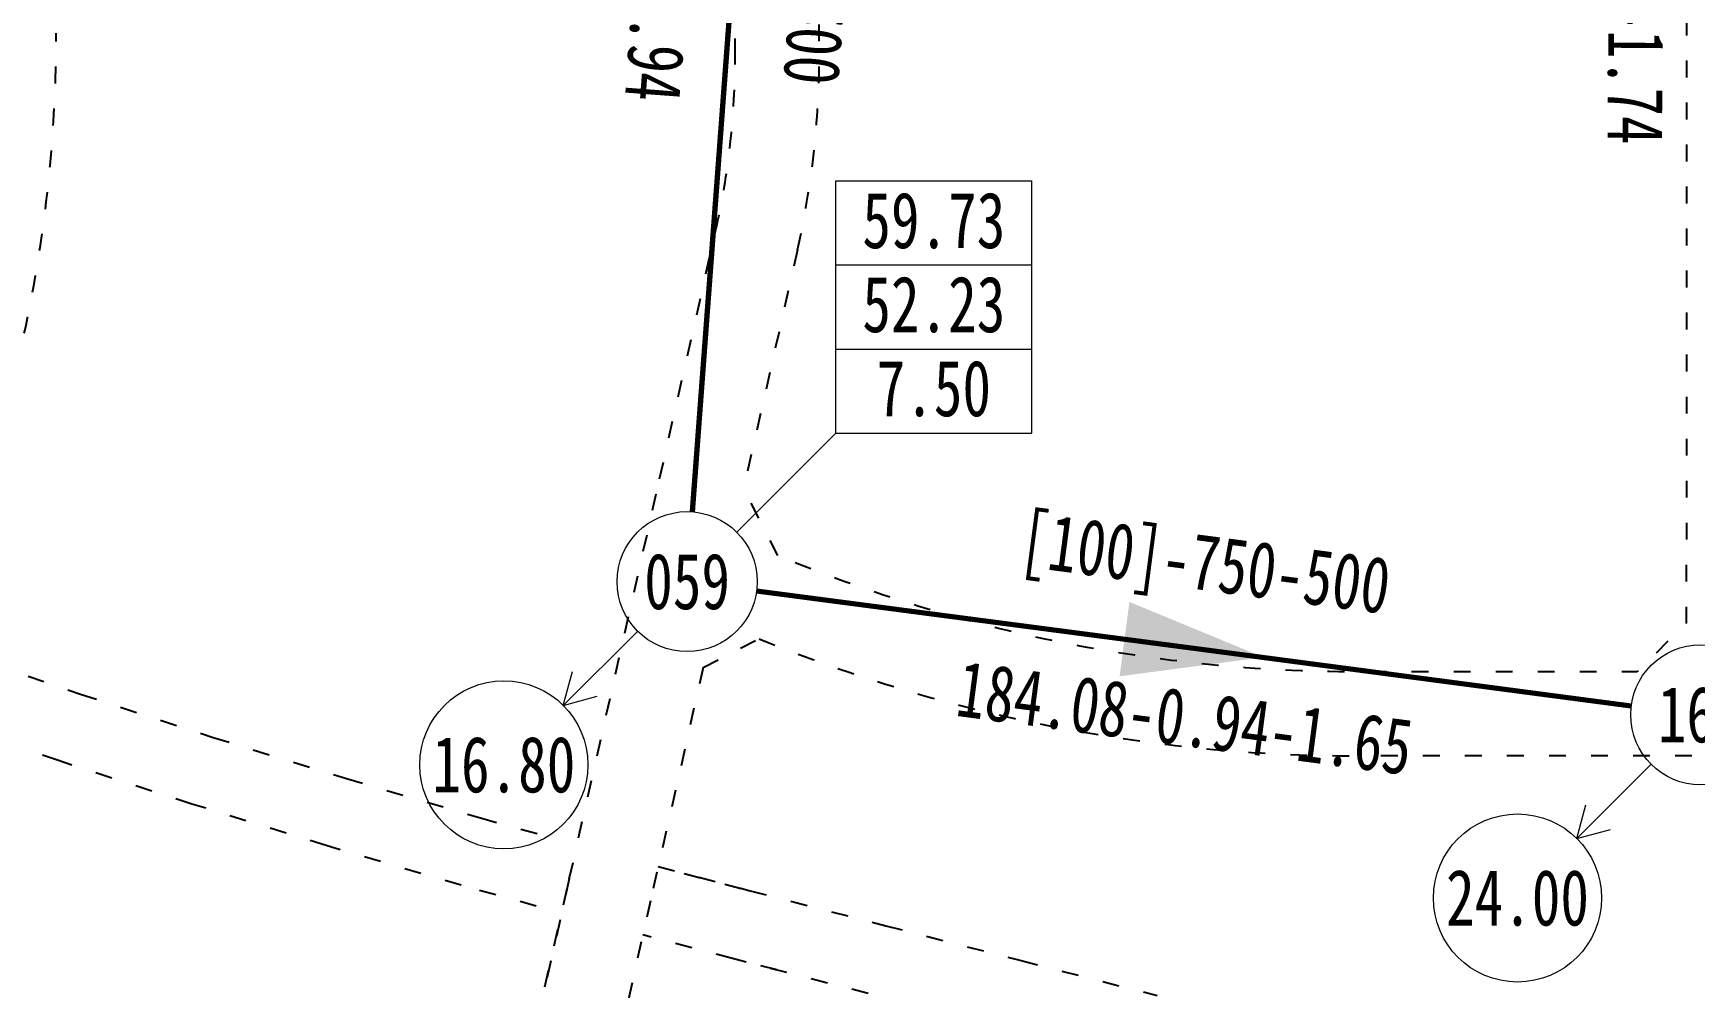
# Model space of a CAD drawing. Header units: millimetres. Extents: x 19715 to 35549, y 3563 to 14826.
# Drawn here: x 21233 to 22419, y 7152 to 7833 of the extents above; entities that cross this region are included whole.
import ezdxf
from ezdxf.enums import TextEntityAlignment as Align

# ---------------------------------------------------------------- set-up
doc = ezdxf.new("R2010")
doc.units = ezdxf.units.MM
doc.linetypes.add('ACAD_ISO03W100', pattern=[30, 12, -18])
doc.layers.get('0').update_dxf_attribs({"color": 9, "linetype": 'ACAD_ISO03W100'})
for name, color, linetype, lineweight in [('上管段标注', 93, 'Continuous', 13), ('下管段标注', 93, 'Continuous', 13), ('管段', 4, 'Continuous', 70), ('节点', 30, 'Continuous', 13), ('节点压力', 6, 'Continuous', 13), ('节点流量', 40, 'Continuous', 13)]:
    doc.layers.add(name, color=color, linetype=linetype, lineweight=lineweight)
doc.styles.add('管段仿宋', font='simfang.ttf', dxfattribs={"width": 0.75})
doc.styles.add('节点仿宋', font='simfang.ttf', dxfattribs={"width": 0.75})

msp = doc.modelspace()

# ---------------------------------------------------------------- linework, layer by layer
for points in [[(21734.5, 7817.3), (21734.5, 8392.2)], [(21734.5, 7817.3), (21734.5, 8392.2)], [(21734.5, 7817.3), (21734.5, 8392.2)], [(21680.6, 7515.1), (21720.5, 7691.8)], [(21680.6, 7515.1), (21720.5, 7691.8)], [(21680.6, 7515.1), (21720.5, 7691.8)], [(21779, 7678.6), (21740.6, 7508.4)], [(21779, 7678.6), (21740.6, 7508.4)], [(21616.1, 7229.3), (21680.6, 7515.1)], [(21616.1, 7229.3), (21680.6, 7515.1)], [(21616.1, 7229.3), (21680.6, 7515.1)], [(21765, 7460.2), (21740.6, 7508.4)], [(21765, 7460.2), (21740.6, 7508.4)], [(21765, 7460.2), (21740.6, 7508.4)], [(21711.7, 7380.4), (21751.6, 7400.8)], [(21711.7, 7380.4), (21751.6, 7400.8)], [(21711.7, 7380.4), (21751.6, 7400.8)], [(21173, 7393.5), (21267.2, 7361.3)], [(21711.7, 7380.4), (21674.1, 7213.7)], [(21711.7, 7380.4), (21674.1, 7213.7)], [(21711.7, 7380.4), (21674.1, 7213.7)], [(21267.2, 7361.3), (21361.8, 7330.4)], [(21251.4, 7313.8), (21156.4, 7346.4)], [(21361.8, 7330.4), (21457, 7301)], [(21346.7, 7282.8), (21251.4, 7313.8)], [(21457, 7301), (21552.6, 7272.9)], [(21442.6, 7253.1), (21346.7, 7282.8)], [(21552.6, 7272.9), (21601.1, 7259.4)], [(21538.9, 7224.8), (21442.6, 7253.1)], [(21679.6, 7238.1), (21745.1, 7220.9), (21764.5, 7215.9)], [(21679.6, 7238.1), (21745.1, 7220.9), (21764.5, 7215.9)], [(21616.1, 7229.3), (21338.3, 5998.8), (21303.2, 5979), (20981.8, 6086.3), (20757, 6177), (20637.1, 6306.4), (20636.1, 6351.3), (20787.9, 6530.5)], [(21616.1, 7229.3), (21338.3, 5998.8), (21303.2, 5979), (20981.8, 6086.3), (20757, 6177), (20637.1, 6306.4), (20636.1, 6351.3), (20787.9, 6530.5)], [(21334.4, 5981.7), (21616.1, 7229.3)], [(21592.5, 7209.9), (21538.9, 7224.8)], [(21698.1, 7233.2), (21745.1, 7220.9)], [(21674.1, 7213.7), (21390.8, 5958.9)], [(21674.1, 7213.7), (21394.7, 5976.3), (21415.4, 5934.5)], [(21674.1, 7213.7), (21394.7, 5976.3), (21415.4, 5934.5)], [(21745.1, 7220.9), (21842, 7195.9)], [(21764.5, 7164.3), (21732.5, 7172.5), (21668.6, 7189.3)], [(21764.5, 7164.3), (21732.5, 7172.5), (21668.6, 7189.3)], [(21842, 7195.9), (21938.7, 7171)], [(21732.5, 7172.5), (21688.8, 7184)], [(21829.5, 7147.5), (21732.5, 7172.5)], [(21938.7, 7171), (22035.6, 7146.1)]]:
    msp.add_lwpolyline(points)
at = {"flags": 128}
msp.add_lwpolyline([(21779, 7678.6, 0.055575), (21794.5, 7817.3), (21794.5, 7904.2), (21819.5, 7929.2), (22393.6, 7929.2), (22413.6, 7909.1), (22413.4, 7412.2), (22378.4, 7377.2), (22178.4, 7377.2, -0.0995), (21765, 7460.2, -0.0995)], format="xyb", dxfattribs=at)
for points in [[(21195, 7503.4, 0.082693), (21249.9, 7833.2)], [(21195, 7503.4, 0.082693), (21249.9, 7833.2)], [(21195, 7503.4, 0.082693), (21249.9, 7833.2)], [(21720.5, 7691.8, 0.055575), (21734.5, 7817.3)], [(21720.5, 7691.8, 0.055575), (21734.5, 7817.3)], [(21720.5, 7691.8, 0.055575), (21734.5, 7817.3)], [(24402.4, 6244.9), (24402.4, 7282.2), (24367.4, 7317.2), (22178.4, 7317.2, -0.097122), (21751.6, 7400.8, -0.097122)], [(21938.7, 7171, 0.000153), (21938.7, 7171)]]:
    msp.add_lwpolyline(points, format="xyb")
msp.add_lwpolyline([(21779, 7678.6), (21740.6, 7508.4)], dxfattribs=at)
at = {"layer": '管段'}
for points in [[(21771.6, 8396), (21737.7, 7943.7), (21703.9, 7491.5)], [(21749.8, 7435.1), (22062, 7394.1), (22374.1, 7353)]]:
    msp.add_lwpolyline(points, dxfattribs=at)
msp.add_solid([(22111.5, 7387.6), (22008.9, 7374), (22015.9, 7427.1)], dxfattribs=at)
at = {"layer": '节点'}
for centre in [(21700.2, 7441.6), (22423.7, 7346.5)]:
    msp.add_circle(centre, 50, dxfattribs=at)
at = {"layer": '节点压力'}
for p, q in [((21806.3, 7727.7), (21946.3, 7727.7)), ((21806.3, 7547.7), (21806.3, 7727.7)), ((21946.3, 7547.7), (21946.3, 7727.7)), ((21806.3, 7667.7), (21946.3, 7667.7)), ((21806.3, 7607.7), (21946.3, 7607.7)), ((21735.6, 7477), (21806.3, 7547.7)), ((21806.3, 7547.7), (21946.3, 7547.7))]:
    msp.add_line(p, q, dxfattribs=at)
at = {"layer": '节点流量'}
for p, q in [((21611.8, 7353.2), (21664.9, 7406.2)), ((21611.8, 7353.2), (21618.3, 7377.4)), ((21611.8, 7353.2), (21636, 7359.7)), ((22335.3, 7258.1), (22388.3, 7311.2)), ((22335.3, 7258.1), (22341.8, 7282.3)), ((22335.3, 7258.1), (22359.4, 7264.6))]:
    msp.add_line(p, q, dxfattribs=at)
for centre in [(21569.4, 7310.8), (22292.9, 7215.7)]:
    msp.add_circle(centre, 60, dxfattribs=at)

# ---------------------------------------------------------------- texts
at = {"layer": '上管段标注', "style": '管段仿宋', "width": 0.75}
for s, rotation, p in [('[217]-1000-500', 265.725, (21767.7, 7941.5)), ('[100]-750-500', 352.514, (22065.9, 7423.8))]:
    msp.add_text(s, height=40, rotation=rotation, dxfattribs=at).set_placement(p, align=Align.BOTTOM_CENTER)
at = {"layer": '下管段标注', "style": '管段仿宋', "width": 0.75}
for s, rotation, p in [('200.88-1.02-1.94', 265.725, (21707.8, 7945.9)), ('3.17-0.40-1.74', 269.5226, (22398.3, 7896.4)), ('184.08-0.94-1.65', 352.514, (22058, 7364.3))]:
    msp.add_text(s, height=40, rotation=rotation, dxfattribs=at).set_placement(p, align=Align.TOP_CENTER)
at = {"layer": '节点', "style": '节点仿宋', "width": 0.75}
for s, p in [('059', (21700.2, 7441.6)), ('162', (22423.7, 7346.5))]:
    msp.add_text(s, height=40, dxfattribs=at).set_placement(p, align=Align.MIDDLE)
at = {"layer": '节点压力', "style": '节点仿宋', "width": 0.75}
for s, p in [('59.73', (21876.3, 7667.7)), ('52.23', (21876.3, 7607.7)), ('7.50', (21876.3, 7547.7))]:
    msp.add_text(s, height=40, dxfattribs=at).set_placement(p, align=Align.BOTTOM_CENTER)
at = {"layer": '节点流量', "style": '节点仿宋', "width": 0.75}
for s, p in [('16.80', (21569.4, 7310.8)), ('24.00', (22292.9, 7215.7))]:
    msp.add_text(s, height=40, dxfattribs=at).set_placement(p, align=Align.MIDDLE)

doc.saveas('drawing.dxf')
